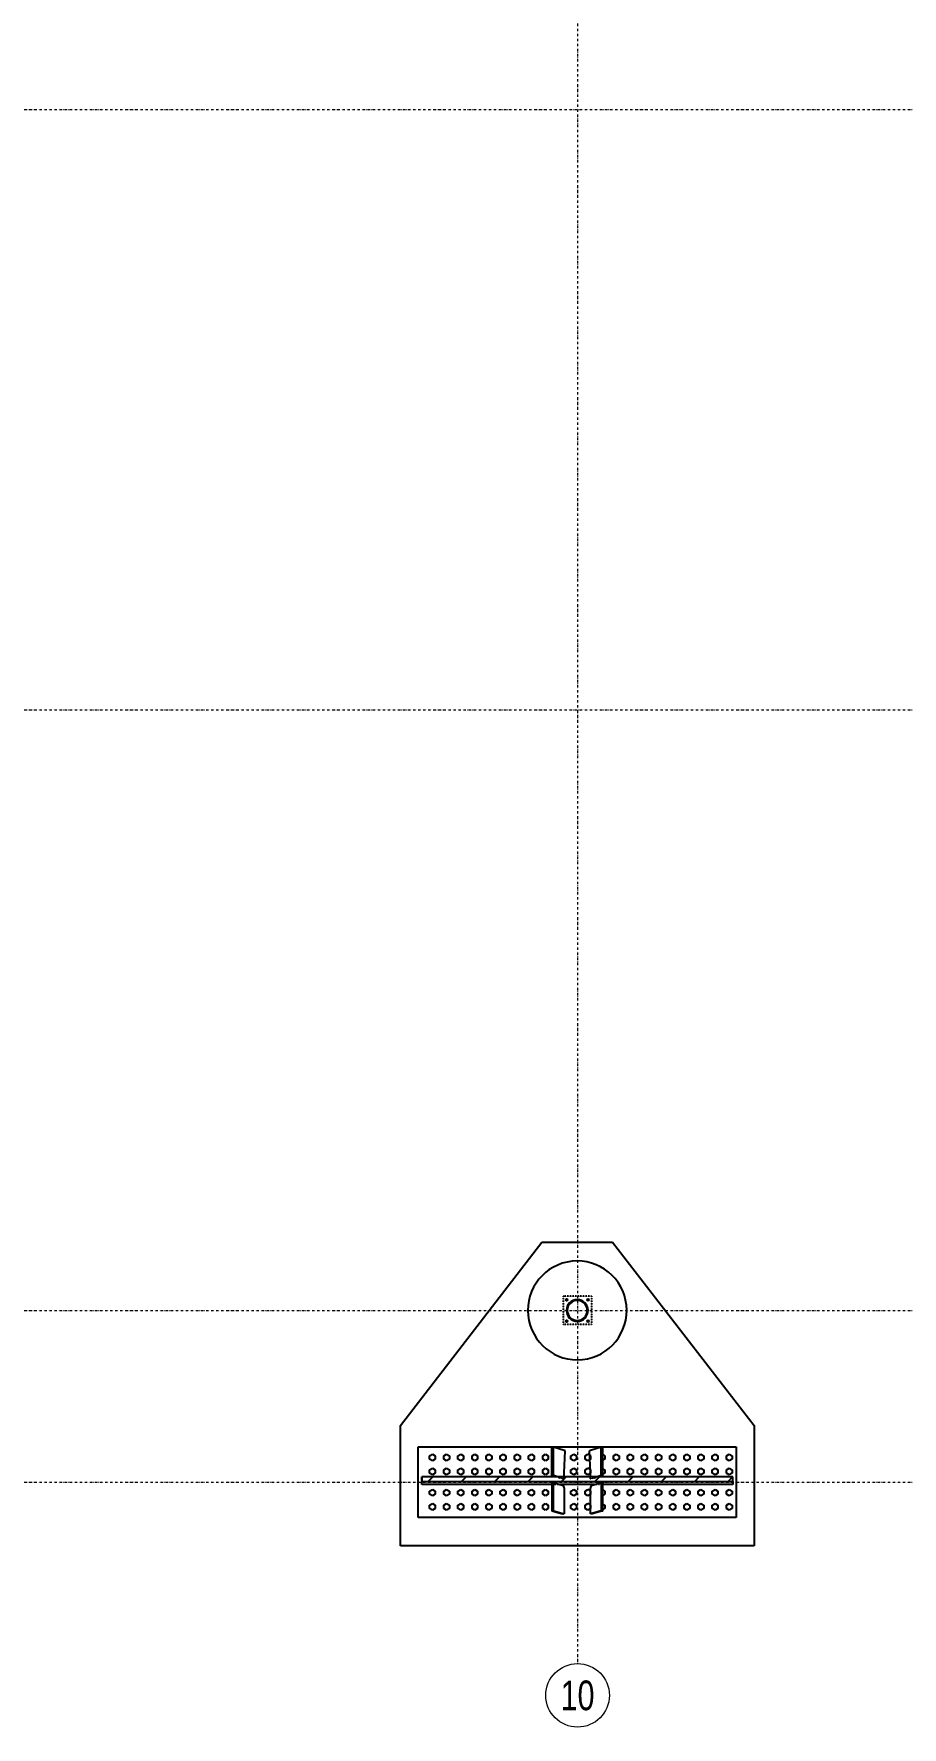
# Model space of a CAD drawing. Header units: millimetres. Extents: x 1541 to 289025, y -12015 to 47026.
# Drawn here: x 93235 to 94126, y -11969 to -10231 of the extents above; entities that cross this region are included whole.
import ezdxf
from ezdxf.enums import TextEntityAlignment as Align

# ---------------------------------------------------------------- set-up
doc = ezdxf.new("R2010")
doc.units = ezdxf.units.MM
doc.header["$LTSCALE"] = 0.1
for name, pattern in [('DASHDOTX2', [50.8, 25.4, -12.7, 0, -12.7]), ('DXK_LINE_DOT2', [3.9198, 1.9599, -1.9599]), ('Grid Line', [3.33375, 1.905, -0.47625, 0.47625, -0.47625])]:
    doc.linetypes.add(name, pattern=pattern)
doc.layers.get('0').update_dxf_attribs({"color": 255})
doc.layers.add('E_EJES', color=8, linetype='Continuous', lineweight=9)
doc.layers.add('E_EJES-1', color=8, linetype='Grid Line', lineweight=9)
doc.styles.add('Swis721 LtCn BT_1', font='swisscl.ttf', dxfattribs={"height": 0.42})

msp = doc.modelspace()

# ---------------------------------------------------------------- hatches: boundary and pattern name
at = {"linetype": 'Continuous'}
h = msp.add_hatch(dxfattribs=at)
h.set_pattern_fill('', scale=7.611392, style=0, pattern_type=0)
h.set_pattern_definition([(45, (93803.29, -11539.187), (-17.088, 17.088), [])])
h.paths.add_polyline_path([(93803.5, -11541.3), (93803.3, -11539.2), (93802.7, -11537.1), (93801.6, -11535.2), (93800.3, -11533.5), (93798.6, -11532.2), (93796.7, -11531.1), (93794.6, -11530.5), (93792.4, -11530.3), (93790.3, -11530.5), (93788.2, -11531.1), (93786.3, -11532.2), (93784.6, -11533.5), (93783.3, -11535.2), (93782.2, -11537.1), (93781.6, -11539.2), (93781.4, -11541.3), (93781.6, -11543.5), (93782.2, -11545.6), (93783.3, -11547.5), (93784.6, -11549.2), (93786.3, -11550.5), (93788.2, -11551.6), (93790.3, -11552.2), (93792.4, -11552.4), (93794.6, -11552.2), (93796.7, -11551.6), (93798.6, -11550.5), (93800.3, -11549.2), (93801.6, -11547.5), (93802.7, -11545.6), (93803.3, -11543.5)])
h.paths.add_polyline_path([(93802, -11545.3), (93801, -11547.1), (93799.8, -11548.6), (93798.2, -11549.9), (93796.4, -11550.9), (93794.5, -11551.5), (93792.4, -11551.7), (93790.4, -11551.5), (93788.5, -11550.9), (93786.7, -11549.9), (93785.1, -11548.6), (93783.9, -11547.1), (93782.9, -11545.3), (93782.3, -11543.4), (93782.1, -11541.3), (93782.3, -11539.3), (93782.9, -11537.4), (93783.9, -11535.6), (93785.1, -11534), (93786.7, -11532.8), (93788.5, -11531.8), (93790.4, -11531.2), (93792.4, -11531), (93794.5, -11531.2), (93796.4, -11531.8), (93798.2, -11532.8), (93799.8, -11534), (93801, -11535.6), (93802, -11537.4), (93802.6, -11539.3), (93802.8, -11541.3), (93802.6, -11543.4)])
h = msp.add_hatch(dxfattribs=at)
h.set_pattern_fill('', scale=7.611392, style=0, pattern_type=0)
h.set_pattern_definition([(45, (93951.756, -11712.02), (-17.088, 17.088), [])])
h.paths.add_polyline_path([(93951.9, -11715.9), (93951.8, -11712), (93633.1, -11712), (93633, -11715.9), (93633, -11716.7), (93951.9, -11716.7)])

# ---------------------------------------------------------------- linework, layer by layer
at = {"color": 2, "linetype": 'Continuous'}
for p, q in [((93611.2, -11659.5), (93756.2, -11471.2)), ((93756.2, -11471.2), (93828.7, -11471.2)), ((93828.7, -11471.2), (93973.7, -11659.5)), ((93611.2, -11782.7), (93611.2, -11659.5)), ((93973.7, -11659.5), (93973.7, -11782.7)), ((93629.3, -11753.7), (93629.3, -11681.2)), ((93629.3, -11681.2), (93955.5, -11681.2)), ((93766.2, -11710.8), (93766.2, -11681.6)), ((93766.2, -11681.6), (93768.1, -11681.7)), ((93779.1, -11685), (93768.1, -11681.7)), ((93768.1, -11710.8), (93768.1, -11681.7)), ((93780.1, -11685.3), (93779.1, -11685)), ((93779.1, -11707.8), (93780.1, -11685.3)), ((93805.8, -11685), (93804.8, -11685.3)), ((93805.8, -11707.8), (93804.8, -11685.3)), ((93816.8, -11681.7), (93805.8, -11685)), ((93816.8, -11681.7), (93818.7, -11681.6)), ((93816.8, -11710.8), (93816.8, -11681.7)), ((93818.7, -11710.8), (93818.7, -11681.6)), ((93955.5, -11681.2), (93955.5, -11753.7)), ((93778.9, -11712), (93779.1, -11707.8)), ((93806, -11712), (93805.8, -11707.8)), ((93633, -11715.9), (93633, -11712)), ((93633, -11712), (93633.1, -11712)), ((93633.1, -11712), (93633, -11715.9)), ((93633, -11715.9), (93633, -11716.7)), ((93633, -11719.8), (93633, -11716.7)), ((93633, -11716.7), (93951.9, -11716.7)), ((93766.2, -11719.8), (93633, -11719.8)), ((93951.8, -11712), (93633.1, -11712)), ((93770.4, -11712), (93766.2, -11710.8)), ((93766.2, -11710.8), (93768.1, -11710.8)), ((93768.1, -11717.9), (93766.2, -11717.8)), ((93766.2, -11717.8), (93766.2, -11746.8)), ((93772.2, -11712), (93768.1, -11710.8)), ((93768.1, -11717.9), (93778, -11720.8)), ((93768.1, -11746.9), (93768.1, -11717.9)), ((93810.2, -11719.8), (93774.7, -11719.8)), ((93778, -11720.8), (93778.9, -11723.9)), ((93778.8, -11714), (93778.9, -11712)), ((93778.9, -11723.9), (93778.8, -11750)), ((93806.1, -11714), (93806, -11712)), ((93806, -11723.9), (93806.9, -11720.8)), ((93806.1, -11750), (93806, -11723.9)), ((93806.9, -11720.8), (93816.8, -11717.9)), ((93816.8, -11710.8), (93812.7, -11712)), ((93818.7, -11710.8), (93814.4, -11712)), ((93816.8, -11710.8), (93818.7, -11710.8)), ((93818.7, -11717.8), (93816.8, -11717.9)), ((93816.8, -11717.9), (93816.8, -11746.9)), ((93818.7, -11746.8), (93818.7, -11717.8)), ((93951.9, -11719.8), (93818.7, -11719.8)), ((93951.9, -11712), (93951.8, -11712)), ((93951.9, -11715.9), (93951.8, -11712)), ((93951.9, -11715.9), (93951.9, -11712)), ((93951.9, -11716.7), (93951.9, -11715.9)), ((93951.9, -11716.7), (93951.9, -11719.8)), ((93955.5, -11753.7), (93629.3, -11753.7)), ((93766.2, -11746.8), (93777.1, -11750)), ((93766.2, -11746.8), (93768.1, -11746.9)), ((93768.1, -11746.9), (93778.8, -11750)), ((93778.8, -11750), (93777.1, -11750)), ((93816.8, -11746.9), (93806.1, -11750)), ((93807.8, -11750), (93806.1, -11750)), ((93818.7, -11746.8), (93807.8, -11750)), ((93816.8, -11746.9), (93818.7, -11746.8)), ((93973.7, -11782.7), (93611.2, -11782.7))]:
    msp.add_line(p, q, dxfattribs=at)
at = {"color": 7, "linetype": 'DXK_LINE_DOT2'}
for p, q in [((93806.9, -11526.8), (93777.9, -11526.8)), ((93777.9, -11526.8), (93777.9, -11555.8)), ((93806.9, -11526.8), (93806.9, -11555.8)), ((93806.9, -11555.8), (93777.9, -11555.8)), ((93629.3, -11753.7), (93629.3, -11681.2)), ((93629.3, -11681.2), (93955.5, -11681.2)), ((93955.5, -11681.2), (93955.5, -11753.7)), ((93774.7, -11719.8), (93766.2, -11719.8)), ((93777.1, -11714), (93770.4, -11712)), ((93778.8, -11714), (93772.2, -11712)), ((93778.8, -11714), (93777.1, -11714)), ((93812.7, -11712), (93806.1, -11714)), ((93806.1, -11714), (93807.8, -11714)), ((93814.4, -11712), (93807.8, -11714)), ((93818.7, -11719.8), (93810.2, -11719.8)), ((93955.5, -11753.7), (93629.3, -11753.7))]:
    msp.add_line(p, q, dxfattribs=at)
at = {"color": 7, "linetype": 'Continuous'}
for p, q in [((93780.4, -11530.5), (93781, -11529.5)), ((93781, -11531.4), (93780.4, -11530.5)), ((93781, -11529.5), (93782.1, -11529.5)), ((93782.1, -11531.4), (93781, -11531.4)), ((93782.1, -11529.5), (93782.7, -11530.5)), ((93782.7, -11530.5), (93782.1, -11531.4)), ((93802.2, -11530.5), (93802.8, -11529.5)), ((93802.8, -11531.4), (93802.2, -11530.5)), ((93802.8, -11529.5), (93803.9, -11529.5)), ((93803.9, -11531.4), (93802.8, -11531.4)), ((93803.9, -11529.5), (93804.5, -11530.5)), ((93804.5, -11530.5), (93803.9, -11531.4)), ((93780.4, -11552.2), (93781, -11551.2)), ((93781, -11553.2), (93780.4, -11552.2)), ((93781, -11551.2), (93782.1, -11551.2)), ((93782.1, -11553.2), (93781, -11553.2)), ((93782.1, -11551.2), (93782.7, -11552.2)), ((93782.7, -11552.2), (93782.1, -11553.2)), ((93802.2, -11552.2), (93802.8, -11551.2)), ((93802.8, -11553.2), (93802.2, -11552.2)), ((93802.8, -11551.2), (93803.9, -11551.2)), ((93803.9, -11553.2), (93802.8, -11553.2)), ((93803.9, -11551.2), (93804.5, -11552.2)), ((93804.5, -11552.2), (93803.9, -11553.2)), ((93640.9, -11690.4), (93643.8, -11688.8)), ((93640.9, -11693.8), (93640.9, -11690.4)), ((93643.8, -11688.8), (93646.7, -11690.4)), ((93646.7, -11690.4), (93646.7, -11693.8)), ((93655.4, -11690.4), (93658.3, -11688.8)), ((93655.4, -11693.8), (93655.4, -11690.4)), ((93658.3, -11688.8), (93661.2, -11690.4)), ((93661.2, -11690.4), (93661.2, -11693.8)), ((93669.9, -11690.4), (93672.8, -11688.8)), ((93669.9, -11693.8), (93669.9, -11690.4)), ((93672.8, -11688.8), (93675.7, -11690.4)), ((93675.7, -11690.4), (93675.7, -11693.8)), ((93684.4, -11690.4), (93687.3, -11688.8)), ((93684.4, -11693.8), (93684.4, -11690.4)), ((93687.3, -11688.8), (93690.2, -11690.4)), ((93690.2, -11690.4), (93690.2, -11693.8)), ((93698.9, -11690.4), (93701.8, -11688.8)), ((93698.9, -11693.8), (93698.9, -11690.4)), ((93701.8, -11688.8), (93704.7, -11690.4)), ((93704.7, -11690.4), (93704.7, -11693.8)), ((93713.4, -11690.4), (93716.3, -11688.8)), ((93713.4, -11693.8), (93713.4, -11690.4)), ((93716.3, -11688.8), (93719.2, -11690.4)), ((93719.2, -11690.4), (93719.2, -11693.8)), ((93727.9, -11690.4), (93730.8, -11688.8)), ((93727.9, -11693.8), (93727.9, -11690.4)), ((93730.8, -11688.8), (93733.7, -11690.4)), ((93733.7, -11690.4), (93733.7, -11693.8)), ((93742.4, -11690.4), (93745.3, -11688.8)), ((93742.4, -11693.8), (93742.4, -11690.4)), ((93745.3, -11688.8), (93748.2, -11690.4)), ((93748.2, -11690.4), (93748.2, -11693.8)), ((93756.9, -11690.4), (93759.8, -11688.8)), ((93756.9, -11693.8), (93756.9, -11690.4)), ((93759.8, -11688.8), (93762.7, -11690.4)), ((93762.7, -11690.4), (93762.7, -11693.8)), ((93785.9, -11690.4), (93788.8, -11688.8)), ((93785.9, -11693.8), (93785.9, -11690.4)), ((93788.8, -11688.8), (93791.7, -11690.4)), ((93791.7, -11690.4), (93791.7, -11693.8)), ((93800.4, -11690.4), (93803.3, -11688.8)), ((93800.4, -11693.8), (93800.4, -11690.4)), ((93806.2, -11690.4), (93803.3, -11688.8)), ((93806.2, -11693.8), (93806.2, -11690.4)), ((93818.7, -11689.3), (93820.7, -11690.4)), ((93820.7, -11690.4), (93820.7, -11693.8)), ((93829.4, -11690.4), (93832.3, -11688.8)), ((93829.4, -11693.8), (93829.4, -11690.4)), ((93832.3, -11688.8), (93835.2, -11690.4)), ((93835.2, -11690.4), (93835.2, -11693.8)), ((93843.9, -11690.4), (93846.8, -11688.8)), ((93843.9, -11693.8), (93843.9, -11690.4)), ((93846.8, -11688.8), (93849.7, -11690.4)), ((93849.7, -11690.4), (93849.7, -11693.8)), ((93858.4, -11690.4), (93861.3, -11688.8)), ((93858.4, -11693.8), (93858.4, -11690.4)), ((93861.3, -11688.8), (93864.2, -11690.4)), ((93864.2, -11690.4), (93864.2, -11693.8)), ((93872.9, -11690.4), (93875.8, -11688.8)), ((93872.9, -11693.8), (93872.9, -11690.4)), ((93875.8, -11688.8), (93878.7, -11690.4)), ((93878.7, -11690.4), (93878.7, -11693.8)), ((93887.4, -11690.4), (93890.3, -11688.8)), ((93887.4, -11693.8), (93887.4, -11690.4)), ((93890.3, -11688.8), (93893.2, -11690.4)), ((93893.2, -11690.4), (93893.2, -11693.8)), ((93901.9, -11690.4), (93904.8, -11688.8)), ((93901.9, -11693.8), (93901.9, -11690.4)), ((93904.8, -11688.8), (93907.7, -11690.4)), ((93907.7, -11690.4), (93907.7, -11693.8)), ((93916.4, -11690.4), (93919.3, -11688.8)), ((93916.4, -11693.8), (93916.4, -11690.4)), ((93919.3, -11688.8), (93922.2, -11690.4)), ((93922.2, -11690.4), (93922.2, -11693.8)), ((93930.9, -11690.4), (93933.8, -11688.8)), ((93930.9, -11693.8), (93930.9, -11690.4)), ((93933.8, -11688.8), (93936.7, -11690.4)), ((93936.7, -11690.4), (93936.7, -11693.8)), ((93945.4, -11690.4), (93948.3, -11688.8)), ((93945.4, -11693.8), (93945.4, -11690.4)), ((93948.3, -11688.8), (93951.2, -11690.4)), ((93951.2, -11690.4), (93951.2, -11693.8)), ((93643.8, -11695.5), (93640.9, -11693.8)), ((93640.9, -11704.9), (93643.8, -11703.3)), ((93640.9, -11708.3), (93640.9, -11704.9)), ((93643.8, -11710), (93640.9, -11708.3)), ((93646.7, -11693.8), (93643.8, -11695.5)), ((93643.8, -11703.3), (93646.7, -11704.9)), ((93646.7, -11708.3), (93643.8, -11710)), ((93646.7, -11704.9), (93646.7, -11708.3)), ((93658.3, -11695.5), (93655.4, -11693.8)), ((93655.4, -11704.9), (93658.3, -11703.3)), ((93655.4, -11708.3), (93655.4, -11704.9)), ((93658.3, -11710), (93655.4, -11708.3)), ((93661.2, -11693.8), (93658.3, -11695.5)), ((93658.3, -11703.3), (93661.2, -11704.9)), ((93661.2, -11708.3), (93658.3, -11710)), ((93661.2, -11704.9), (93661.2, -11708.3)), ((93672.8, -11695.5), (93669.9, -11693.8)), ((93669.9, -11704.9), (93672.8, -11703.3)), ((93669.9, -11708.3), (93669.9, -11704.9)), ((93672.8, -11710), (93669.9, -11708.3)), ((93675.7, -11693.8), (93672.8, -11695.5)), ((93672.8, -11703.3), (93675.7, -11704.9)), ((93675.7, -11708.3), (93672.8, -11710)), ((93675.7, -11704.9), (93675.7, -11708.3)), ((93687.3, -11695.5), (93684.4, -11693.8)), ((93684.4, -11704.9), (93687.3, -11703.3)), ((93684.4, -11708.3), (93684.4, -11704.9)), ((93687.3, -11710), (93684.4, -11708.3)), ((93690.2, -11693.8), (93687.3, -11695.5)), ((93687.3, -11703.3), (93690.2, -11704.9)), ((93690.2, -11708.3), (93687.3, -11710)), ((93690.2, -11704.9), (93690.2, -11708.3)), ((93701.8, -11695.5), (93698.9, -11693.8)), ((93698.9, -11704.9), (93701.8, -11703.3)), ((93698.9, -11708.3), (93698.9, -11704.9)), ((93701.8, -11710), (93698.9, -11708.3)), ((93704.7, -11693.8), (93701.8, -11695.5)), ((93701.8, -11703.3), (93704.7, -11704.9)), ((93704.7, -11708.3), (93701.8, -11710)), ((93704.7, -11704.9), (93704.7, -11708.3)), ((93716.3, -11695.5), (93713.4, -11693.8)), ((93713.4, -11704.9), (93716.3, -11703.3)), ((93713.4, -11708.3), (93713.4, -11704.9)), ((93716.3, -11710), (93713.4, -11708.3)), ((93719.2, -11693.8), (93716.3, -11695.5)), ((93716.3, -11703.3), (93719.2, -11704.9)), ((93719.2, -11708.3), (93716.3, -11710)), ((93719.2, -11704.9), (93719.2, -11708.3)), ((93730.8, -11695.5), (93727.9, -11693.8)), ((93727.9, -11704.9), (93730.8, -11703.3)), ((93727.9, -11708.3), (93727.9, -11704.9)), ((93730.8, -11710), (93727.9, -11708.3)), ((93733.7, -11693.8), (93730.8, -11695.5)), ((93730.8, -11703.3), (93733.7, -11704.9)), ((93733.7, -11708.3), (93730.8, -11710)), ((93733.7, -11704.9), (93733.7, -11708.3)), ((93745.3, -11695.5), (93742.4, -11693.8)), ((93742.4, -11704.9), (93745.3, -11703.3)), ((93742.4, -11708.3), (93742.4, -11704.9)), ((93745.3, -11710), (93742.4, -11708.3)), ((93748.2, -11693.8), (93745.3, -11695.5)), ((93745.3, -11703.3), (93748.2, -11704.9)), ((93748.2, -11708.3), (93745.3, -11710)), ((93748.2, -11704.9), (93748.2, -11708.3)), ((93759.8, -11695.5), (93756.9, -11693.8)), ((93756.9, -11704.9), (93759.8, -11703.3)), ((93756.9, -11708.3), (93756.9, -11704.9)), ((93759.8, -11710), (93756.9, -11708.3)), ((93762.7, -11693.8), (93759.8, -11695.5)), ((93759.8, -11703.3), (93762.7, -11704.9)), ((93762.7, -11708.3), (93759.8, -11710)), ((93762.7, -11704.9), (93762.7, -11708.3)), ((93788.8, -11695.5), (93785.9, -11693.8)), ((93785.9, -11704.9), (93788.8, -11703.3)), ((93785.9, -11708.3), (93785.9, -11704.9)), ((93788.8, -11710), (93785.9, -11708.3)), ((93791.7, -11693.8), (93788.8, -11695.5)), ((93788.8, -11703.3), (93791.7, -11704.9)), ((93791.7, -11708.3), (93788.8, -11710)), ((93791.7, -11704.9), (93791.7, -11708.3)), ((93803.3, -11695.5), (93800.4, -11693.8)), ((93800.4, -11704.9), (93803.3, -11703.3)), ((93800.4, -11708.3), (93800.4, -11704.9)), ((93803.3, -11710), (93800.4, -11708.3)), ((93806.2, -11693.8), (93803.3, -11695.5)), ((93806.2, -11704.9), (93803.3, -11703.3)), ((93806.2, -11708.3), (93803.3, -11710)), ((93806.2, -11708.3), (93806.2, -11704.9)), ((93820.7, -11693.8), (93818.7, -11695)), ((93818.7, -11703.8), (93820.7, -11704.9)), ((93820.7, -11708.3), (93818.7, -11709.5)), ((93820.7, -11704.9), (93820.7, -11708.3)), ((93832.3, -11695.5), (93829.4, -11693.8)), ((93829.4, -11704.9), (93832.3, -11703.3)), ((93829.4, -11708.3), (93829.4, -11704.9)), ((93832.3, -11710), (93829.4, -11708.3)), ((93835.2, -11693.8), (93832.3, -11695.5)), ((93832.3, -11703.3), (93835.2, -11704.9)), ((93835.2, -11708.3), (93832.3, -11710)), ((93835.2, -11704.9), (93835.2, -11708.3)), ((93846.8, -11695.5), (93843.9, -11693.8)), ((93843.9, -11704.9), (93846.8, -11703.3)), ((93843.9, -11708.3), (93843.9, -11704.9)), ((93846.8, -11710), (93843.9, -11708.3)), ((93849.7, -11693.8), (93846.8, -11695.5)), ((93846.8, -11703.3), (93849.7, -11704.9)), ((93849.7, -11708.3), (93846.8, -11710)), ((93849.7, -11704.9), (93849.7, -11708.3)), ((93861.3, -11695.5), (93858.4, -11693.8)), ((93858.4, -11704.9), (93861.3, -11703.3)), ((93858.4, -11708.3), (93858.4, -11704.9)), ((93861.3, -11710), (93858.4, -11708.3)), ((93864.2, -11693.8), (93861.3, -11695.5)), ((93861.3, -11703.3), (93864.2, -11704.9)), ((93864.2, -11708.3), (93861.3, -11710)), ((93864.2, -11704.9), (93864.2, -11708.3)), ((93875.8, -11695.5), (93872.9, -11693.8)), ((93872.9, -11704.9), (93875.8, -11703.3)), ((93872.9, -11708.3), (93872.9, -11704.9)), ((93875.8, -11710), (93872.9, -11708.3)), ((93878.7, -11693.8), (93875.8, -11695.5)), ((93875.8, -11703.3), (93878.7, -11704.9)), ((93878.7, -11708.3), (93875.8, -11710)), ((93878.7, -11704.9), (93878.7, -11708.3)), ((93890.3, -11695.5), (93887.4, -11693.8)), ((93887.4, -11704.9), (93890.3, -11703.3)), ((93887.4, -11708.3), (93887.4, -11704.9)), ((93890.3, -11710), (93887.4, -11708.3)), ((93893.2, -11693.8), (93890.3, -11695.5)), ((93890.3, -11703.3), (93893.2, -11704.9)), ((93893.2, -11708.3), (93890.3, -11710)), ((93893.2, -11704.9), (93893.2, -11708.3)), ((93904.8, -11695.5), (93901.9, -11693.8)), ((93901.9, -11704.9), (93904.8, -11703.3)), ((93901.9, -11708.3), (93901.9, -11704.9)), ((93904.8, -11710), (93901.9, -11708.3)), ((93907.7, -11693.8), (93904.8, -11695.5)), ((93904.8, -11703.3), (93907.7, -11704.9)), ((93907.7, -11708.3), (93904.8, -11710)), ((93907.7, -11704.9), (93907.7, -11708.3)), ((93919.3, -11695.5), (93916.4, -11693.8)), ((93916.4, -11704.9), (93919.3, -11703.3)), ((93916.4, -11708.3), (93916.4, -11704.9)), ((93919.3, -11710), (93916.4, -11708.3)), ((93922.2, -11693.8), (93919.3, -11695.5)), ((93919.3, -11703.3), (93922.2, -11704.9)), ((93922.2, -11708.3), (93919.3, -11710)), ((93922.2, -11704.9), (93922.2, -11708.3)), ((93933.8, -11695.5), (93930.9, -11693.8)), ((93930.9, -11704.9), (93933.8, -11703.3)), ((93930.9, -11708.3), (93930.9, -11704.9)), ((93933.8, -11710), (93930.9, -11708.3)), ((93936.7, -11693.8), (93933.8, -11695.5)), ((93933.8, -11703.3), (93936.7, -11704.9)), ((93936.7, -11708.3), (93933.8, -11710)), ((93936.7, -11704.9), (93936.7, -11708.3)), ((93948.3, -11695.5), (93945.4, -11693.8)), ((93945.4, -11704.9), (93948.3, -11703.3)), ((93945.4, -11708.3), (93945.4, -11704.9)), ((93948.3, -11710), (93945.4, -11708.3)), ((93951.2, -11693.8), (93948.3, -11695.5)), ((93948.3, -11703.3), (93951.2, -11704.9)), ((93951.2, -11708.3), (93948.3, -11710)), ((93951.2, -11704.9), (93951.2, -11708.3)), ((93640.9, -11726.7), (93643.8, -11725)), ((93640.9, -11730), (93640.9, -11726.7)), ((93643.8, -11725), (93646.7, -11726.7)), ((93646.7, -11726.7), (93646.7, -11730)), ((93655.4, -11726.7), (93658.3, -11725)), ((93655.4, -11730), (93655.4, -11726.7)), ((93658.3, -11725), (93661.2, -11726.7)), ((93661.2, -11726.7), (93661.2, -11730)), ((93669.9, -11726.7), (93672.8, -11725)), ((93669.9, -11730), (93669.9, -11726.7)), ((93672.8, -11725), (93675.7, -11726.7)), ((93675.7, -11726.7), (93675.7, -11730)), ((93684.4, -11726.7), (93687.3, -11725)), ((93684.4, -11730), (93684.4, -11726.7)), ((93687.3, -11725), (93690.2, -11726.7)), ((93690.2, -11726.7), (93690.2, -11730)), ((93698.9, -11726.7), (93701.8, -11725)), ((93698.9, -11730), (93698.9, -11726.7)), ((93701.8, -11725), (93704.7, -11726.7)), ((93704.7, -11726.7), (93704.7, -11730)), ((93713.4, -11726.7), (93716.3, -11725)), ((93713.4, -11730), (93713.4, -11726.7)), ((93716.3, -11725), (93719.2, -11726.7)), ((93719.2, -11726.7), (93719.2, -11730)), ((93727.9, -11726.7), (93730.8, -11725)), ((93727.9, -11730), (93727.9, -11726.7)), ((93730.8, -11725), (93733.7, -11726.7)), ((93733.7, -11726.7), (93733.7, -11730)), ((93742.4, -11726.7), (93745.3, -11725)), ((93742.4, -11730), (93742.4, -11726.7)), ((93745.3, -11725), (93748.2, -11726.7)), ((93748.2, -11726.7), (93748.2, -11730)), ((93756.9, -11726.7), (93759.8, -11725)), ((93756.9, -11730), (93756.9, -11726.7)), ((93759.8, -11725), (93762.7, -11726.7)), ((93762.7, -11726.7), (93762.7, -11730)), ((93785.9, -11726.7), (93788.8, -11725)), ((93785.9, -11730), (93785.9, -11726.7)), ((93788.8, -11725), (93791.7, -11726.7)), ((93791.7, -11726.7), (93791.7, -11730)), ((93800.4, -11726.7), (93803.3, -11725)), ((93800.4, -11730), (93800.4, -11726.7)), ((93806.2, -11726.7), (93803.3, -11725)), ((93806.2, -11730), (93806.2, -11726.7)), ((93818.7, -11725.5), (93820.7, -11726.7)), ((93820.7, -11726.7), (93820.7, -11730)), ((93829.4, -11726.7), (93832.3, -11725)), ((93829.4, -11730), (93829.4, -11726.7)), ((93832.3, -11725), (93835.2, -11726.7)), ((93835.2, -11726.7), (93835.2, -11730)), ((93843.9, -11726.7), (93846.8, -11725)), ((93843.9, -11730), (93843.9, -11726.7)), ((93846.8, -11725), (93849.7, -11726.7)), ((93849.7, -11726.7), (93849.7, -11730)), ((93858.4, -11726.7), (93861.3, -11725)), ((93858.4, -11730), (93858.4, -11726.7)), ((93861.3, -11725), (93864.2, -11726.7)), ((93864.2, -11726.7), (93864.2, -11730)), ((93872.9, -11726.7), (93875.8, -11725)), ((93872.9, -11730), (93872.9, -11726.7)), ((93875.8, -11725), (93878.7, -11726.7)), ((93878.7, -11726.7), (93878.7, -11730)), ((93887.4, -11726.7), (93890.3, -11725)), ((93887.4, -11730), (93887.4, -11726.7)), ((93890.3, -11725), (93893.2, -11726.7)), ((93893.2, -11726.7), (93893.2, -11730)), ((93901.9, -11726.7), (93904.8, -11725)), ((93901.9, -11730), (93901.9, -11726.7)), ((93904.8, -11725), (93907.7, -11726.7)), ((93907.7, -11726.7), (93907.7, -11730)), ((93916.4, -11726.7), (93919.3, -11725)), ((93916.4, -11730), (93916.4, -11726.7)), ((93919.3, -11725), (93922.2, -11726.7)), ((93922.2, -11726.7), (93922.2, -11730)), ((93930.9, -11726.7), (93933.8, -11725)), ((93930.9, -11730), (93930.9, -11726.7)), ((93933.8, -11725), (93936.7, -11726.7)), ((93936.7, -11726.7), (93936.7, -11730)), ((93945.4, -11726.7), (93948.3, -11725)), ((93945.4, -11730), (93945.4, -11726.7)), ((93948.3, -11725), (93951.2, -11726.7)), ((93951.2, -11726.7), (93951.2, -11730)), ((93643.8, -11731.7), (93640.9, -11730)), ((93640.9, -11741.2), (93643.8, -11739.5)), ((93640.9, -11744.5), (93640.9, -11741.2)), ((93643.8, -11746.2), (93640.9, -11744.5)), ((93646.7, -11730), (93643.8, -11731.7)), ((93643.8, -11739.5), (93646.7, -11741.2)), ((93646.7, -11744.5), (93643.8, -11746.2)), ((93646.7, -11741.2), (93646.7, -11744.5)), ((93658.3, -11731.7), (93655.4, -11730)), ((93655.4, -11741.2), (93658.3, -11739.5)), ((93655.4, -11744.5), (93655.4, -11741.2)), ((93658.3, -11746.2), (93655.4, -11744.5)), ((93661.2, -11730), (93658.3, -11731.7)), ((93658.3, -11739.5), (93661.2, -11741.2)), ((93661.2, -11744.5), (93658.3, -11746.2)), ((93661.2, -11741.2), (93661.2, -11744.5)), ((93672.8, -11731.7), (93669.9, -11730)), ((93669.9, -11741.2), (93672.8, -11739.5)), ((93669.9, -11744.5), (93669.9, -11741.2)), ((93672.8, -11746.2), (93669.9, -11744.5)), ((93675.7, -11730), (93672.8, -11731.7)), ((93672.8, -11739.5), (93675.7, -11741.2)), ((93675.7, -11744.5), (93672.8, -11746.2)), ((93675.7, -11741.2), (93675.7, -11744.5)), ((93687.3, -11731.7), (93684.4, -11730)), ((93684.4, -11741.2), (93687.3, -11739.5)), ((93684.4, -11744.5), (93684.4, -11741.2)), ((93687.3, -11746.2), (93684.4, -11744.5)), ((93690.2, -11730), (93687.3, -11731.7)), ((93687.3, -11739.5), (93690.2, -11741.2)), ((93690.2, -11744.5), (93687.3, -11746.2)), ((93690.2, -11741.2), (93690.2, -11744.5)), ((93701.8, -11731.7), (93698.9, -11730)), ((93698.9, -11741.2), (93701.8, -11739.5)), ((93698.9, -11744.5), (93698.9, -11741.2)), ((93701.8, -11746.2), (93698.9, -11744.5)), ((93704.7, -11730), (93701.8, -11731.7)), ((93701.8, -11739.5), (93704.7, -11741.2)), ((93704.7, -11744.5), (93701.8, -11746.2)), ((93704.7, -11741.2), (93704.7, -11744.5)), ((93716.3, -11731.7), (93713.4, -11730)), ((93713.4, -11741.2), (93716.3, -11739.5)), ((93713.4, -11744.5), (93713.4, -11741.2)), ((93716.3, -11746.2), (93713.4, -11744.5)), ((93719.2, -11730), (93716.3, -11731.7)), ((93716.3, -11739.5), (93719.2, -11741.2)), ((93719.2, -11744.5), (93716.3, -11746.2)), ((93719.2, -11741.2), (93719.2, -11744.5)), ((93730.8, -11731.7), (93727.9, -11730)), ((93727.9, -11741.2), (93730.8, -11739.5)), ((93727.9, -11744.5), (93727.9, -11741.2)), ((93730.8, -11746.2), (93727.9, -11744.5)), ((93733.7, -11730), (93730.8, -11731.7)), ((93730.8, -11739.5), (93733.7, -11741.2)), ((93733.7, -11744.5), (93730.8, -11746.2)), ((93733.7, -11741.2), (93733.7, -11744.5)), ((93745.3, -11731.7), (93742.4, -11730)), ((93742.4, -11741.2), (93745.3, -11739.5)), ((93742.4, -11744.5), (93742.4, -11741.2)), ((93745.3, -11746.2), (93742.4, -11744.5)), ((93748.2, -11730), (93745.3, -11731.7)), ((93745.3, -11739.5), (93748.2, -11741.2)), ((93748.2, -11744.5), (93745.3, -11746.2)), ((93748.2, -11741.2), (93748.2, -11744.5)), ((93759.8, -11731.7), (93756.9, -11730)), ((93756.9, -11741.2), (93759.8, -11739.5)), ((93756.9, -11744.5), (93756.9, -11741.2)), ((93759.8, -11746.2), (93756.9, -11744.5)), ((93762.7, -11730), (93759.8, -11731.7)), ((93759.8, -11739.5), (93762.7, -11741.2)), ((93762.7, -11744.5), (93759.8, -11746.2)), ((93762.7, -11741.2), (93762.7, -11744.5)), ((93788.8, -11731.7), (93785.9, -11730)), ((93785.9, -11741.2), (93788.8, -11739.5)), ((93785.9, -11744.5), (93785.9, -11741.2)), ((93788.8, -11746.2), (93785.9, -11744.5)), ((93791.7, -11730), (93788.8, -11731.7)), ((93788.8, -11739.5), (93791.7, -11741.2)), ((93791.7, -11744.5), (93788.8, -11746.2)), ((93791.7, -11741.2), (93791.7, -11744.5)), ((93803.3, -11731.7), (93800.4, -11730)), ((93800.4, -11741.2), (93803.3, -11739.5)), ((93800.4, -11744.5), (93800.4, -11741.2)), ((93803.3, -11746.2), (93800.4, -11744.5)), ((93806.2, -11730), (93803.3, -11731.7)), ((93806.2, -11741.2), (93803.3, -11739.5)), ((93806.2, -11744.5), (93803.3, -11746.2)), ((93806.2, -11744.5), (93806.2, -11741.2)), ((93820.7, -11730), (93818.7, -11731.2)), ((93818.7, -11740), (93820.7, -11741.2)), ((93820.7, -11744.5), (93818.7, -11745.7)), ((93820.7, -11741.2), (93820.7, -11744.5)), ((93832.3, -11731.7), (93829.4, -11730)), ((93829.4, -11741.2), (93832.3, -11739.5)), ((93829.4, -11744.5), (93829.4, -11741.2)), ((93832.3, -11746.2), (93829.4, -11744.5)), ((93835.2, -11730), (93832.3, -11731.7)), ((93832.3, -11739.5), (93835.2, -11741.2)), ((93835.2, -11744.5), (93832.3, -11746.2)), ((93835.2, -11741.2), (93835.2, -11744.5)), ((93846.8, -11731.7), (93843.9, -11730)), ((93843.9, -11741.2), (93846.8, -11739.5)), ((93843.9, -11744.5), (93843.9, -11741.2)), ((93846.8, -11746.2), (93843.9, -11744.5)), ((93849.7, -11730), (93846.8, -11731.7)), ((93846.8, -11739.5), (93849.7, -11741.2)), ((93849.7, -11744.5), (93846.8, -11746.2)), ((93849.7, -11741.2), (93849.7, -11744.5)), ((93861.3, -11731.7), (93858.4, -11730)), ((93858.4, -11741.2), (93861.3, -11739.5)), ((93858.4, -11744.5), (93858.4, -11741.2)), ((93861.3, -11746.2), (93858.4, -11744.5)), ((93864.2, -11730), (93861.3, -11731.7)), ((93861.3, -11739.5), (93864.2, -11741.2)), ((93864.2, -11744.5), (93861.3, -11746.2)), ((93864.2, -11741.2), (93864.2, -11744.5)), ((93875.8, -11731.7), (93872.9, -11730)), ((93872.9, -11741.2), (93875.8, -11739.5)), ((93872.9, -11744.5), (93872.9, -11741.2)), ((93875.8, -11746.2), (93872.9, -11744.5)), ((93878.7, -11730), (93875.8, -11731.7)), ((93875.8, -11739.5), (93878.7, -11741.2)), ((93878.7, -11744.5), (93875.8, -11746.2)), ((93878.7, -11741.2), (93878.7, -11744.5)), ((93890.3, -11731.7), (93887.4, -11730)), ((93887.4, -11741.2), (93890.3, -11739.5)), ((93887.4, -11744.5), (93887.4, -11741.2)), ((93890.3, -11746.2), (93887.4, -11744.5)), ((93893.2, -11730), (93890.3, -11731.7)), ((93890.3, -11739.5), (93893.2, -11741.2)), ((93893.2, -11744.5), (93890.3, -11746.2)), ((93893.2, -11741.2), (93893.2, -11744.5)), ((93904.8, -11731.7), (93901.9, -11730)), ((93901.9, -11741.2), (93904.8, -11739.5)), ((93901.9, -11744.5), (93901.9, -11741.2)), ((93904.8, -11746.2), (93901.9, -11744.5)), ((93907.7, -11730), (93904.8, -11731.7)), ((93904.8, -11739.5), (93907.7, -11741.2)), ((93907.7, -11744.5), (93904.8, -11746.2)), ((93907.7, -11741.2), (93907.7, -11744.5)), ((93919.3, -11731.7), (93916.4, -11730)), ((93916.4, -11741.2), (93919.3, -11739.5)), ((93916.4, -11744.5), (93916.4, -11741.2)), ((93919.3, -11746.2), (93916.4, -11744.5)), ((93922.2, -11730), (93919.3, -11731.7)), ((93919.3, -11739.5), (93922.2, -11741.2)), ((93922.2, -11744.5), (93919.3, -11746.2)), ((93922.2, -11741.2), (93922.2, -11744.5)), ((93933.8, -11731.7), (93930.9, -11730)), ((93930.9, -11741.2), (93933.8, -11739.5)), ((93930.9, -11744.5), (93930.9, -11741.2)), ((93933.8, -11746.2), (93930.9, -11744.5)), ((93936.7, -11730), (93933.8, -11731.7)), ((93933.8, -11739.5), (93936.7, -11741.2)), ((93936.7, -11744.5), (93933.8, -11746.2)), ((93936.7, -11741.2), (93936.7, -11744.5)), ((93948.3, -11731.7), (93945.4, -11730)), ((93945.4, -11741.2), (93948.3, -11739.5)), ((93945.4, -11744.5), (93945.4, -11741.2)), ((93948.3, -11746.2), (93945.4, -11744.5)), ((93951.2, -11730), (93948.3, -11731.7)), ((93948.3, -11739.5), (93951.2, -11741.2)), ((93951.2, -11744.5), (93948.3, -11746.2)), ((93951.2, -11741.2), (93951.2, -11744.5))]:
    msp.add_line(p, q, dxfattribs=at)
at = {"color": 2, "linetype": 'Continuous'}
for radius, start, end in [(50.7, 6, 186), (50.7, 186, 6), (11.1, 11.25, 191.25), (10.3, 348.75, 168.75), (11.1, 191.25, 11.25), (10.3, 168.75, 348.75)]:
    msp.add_arc((93792.4, -11541.3), radius, start, end, dxfattribs=at)
at = {"layer": 'E_EJES'}
msp.add_circle((93792.7, -11936.3), 32.6, dxfattribs=at)
at = {"layer": 'E_EJES-1', "linetype": 'DASHDOTX2'}
for p, q in [((93792.7, -9278.2), (93792.7, -11903.7)), ((90723.1, -10309), (97946, -10309)), ((90723.1, -10925.2), (97946, -10925.2)), ((90723.1, -11541.3), (97946, -11541.3)), ((90723.1, -11717.5), (97946, -11717.5))]:
    msp.add_line(p, q, dxfattribs=at)

# ---------------------------------------------------------------- texts
at = {"layer": 'E_EJES', "style": 'Swis721 LtCn BT_1'}
msp.add_text('10', height=30.45, dxfattribs=at).set_placement((93792.7, -11936.3), align=Align.MIDDLE_CENTER)

doc.saveas('drawing.dxf')
